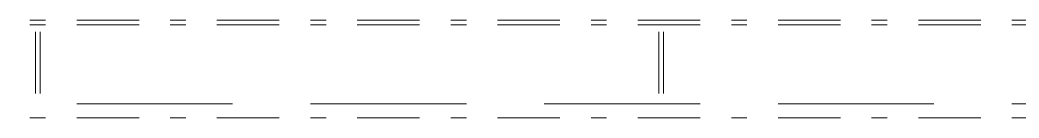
# Model space of a CAD drawing. Header units: millimetres. Extents: x 42007 to 66124, y -556 to 6894.
# Drawn here: x 47291 to 47932, y 3192 to 3254 of the extents above; entities that cross this region are included whole.
import ezdxf

# ---------------------------------------------------------------- set-up
doc = ezdxf.new("R2010")
doc.units = ezdxf.units.MM
doc.linetypes.add('K5LT32781', pattern=[90, 40, -20, 10, -20])
doc.linetypes.add('K5LT32782', pattern=[150, 100, -50])

msp = doc.modelspace()

# ---------------------------------------------------------------- linework, layer by layer
at = {"color": 7, "linetype": 'K5LT32781', "lineweight": 18}
for p, q in [((45977.521, 3254.096), (48132.66, 3254.096)), ((45977.521, 3253.983), (48132.66, 3253.983)), ((45977.521, 3251.096), (48132.66, 3251.096)), ((45977.521, 3251.047), (48132.66, 3251.047)), ((45977.521, 3251.009), (48132.66, 3251.009)), ((47301.004, 3207.126), (47301.004, 3246.503)), ((47304.004, 3207.126), (47304.004, 3246.503)), ((47701.004, 3207.126), (47701.004, 3246.503)), ((47704.004, 3207.126), (47704.004, 3246.503)), ((45977.521, 3191.565), (48132.66, 3191.565))]:
    msp.add_line(p, q, dxfattribs=at)
at = {"color": 7, "linetype": 'K5LT32782', "lineweight": 18}
msp.add_line((45977.521, 3200.487), (48132.66, 3200.487), dxfattribs=at)

doc.saveas('drawing.dxf')
